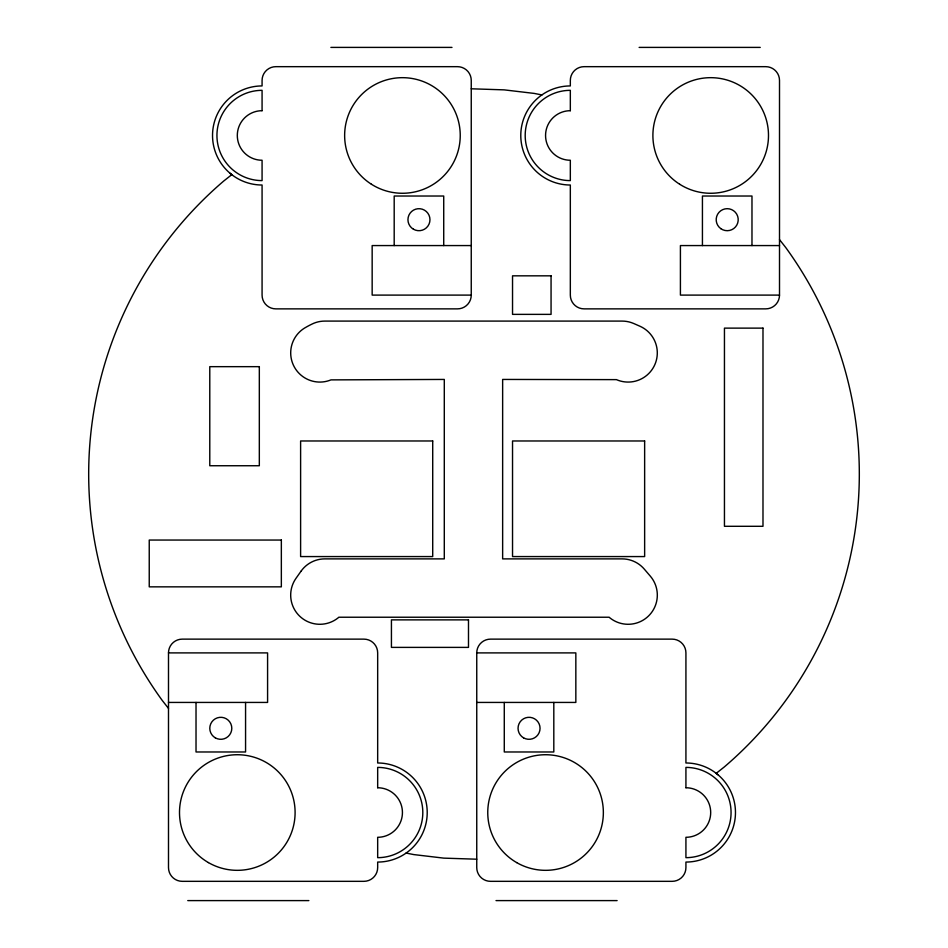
<?xml version="1.0" encoding="UTF-8"?>
<svg xmlns="http://www.w3.org/2000/svg" width="948" height="948" viewBox="0 0 948 948"><rect width="100%" height="100%" fill="white"/><g stroke="black" fill="none" stroke-linecap="round" stroke-linejoin="round"><path stroke-width="1.42" d="M541.213 95.392L541.889 94.942L534.281 93.425L504.229 89.87L471.251 88.792M406.787 852.608L406.111 853.058L413.719 854.575L443.771 858.13L476.749 859.208M330.888 47.4L451.983 47.4M639.13 47.4L760.237 47.4M471.251 245.568L372.161 245.568L372.161 295.101L471.251 295.101L471.251 80.426A13.758 13.758 0 0 0 457.481 66.668L275.832 66.668A13.758 13.758 0 0 0 262.075 80.426L262.075 85.936A49.545 49.545 0 0 0 212.53 135.469A49.545 49.545 0 0 0 262.075 185.014L262.075 295.101A13.758 13.758 0 0 0 275.832 308.87L457.481 308.87A13.758 13.758 0 0 0 471.251 295.101M779.505 245.568L680.415 245.568L680.415 295.101L779.505 295.101L779.505 80.426A13.758 13.758 0 0 0 765.735 66.668L584.087 66.668A13.758 13.758 0 0 0 570.329 80.426L570.329 85.936A49.545 49.545 0 0 0 520.784 135.469A49.545 49.545 0 0 0 570.329 185.014L570.329 295.101A13.758 13.758 0 0 0 584.087 308.87L765.735 308.87A13.758 13.758 0 0 0 779.505 295.101M168.495 652.899A13.758 13.758 0 0 1 182.265 639.13L363.914 639.13A13.758 13.758 0 0 1 377.671 652.899L377.671 762.986A49.545 49.545 0 0 1 427.216 812.531A49.545 49.545 0 0 1 377.671 862.064L377.671 867.574A13.758 13.758 0 0 1 363.914 881.332L182.265 881.332A13.758 13.758 0 0 1 168.495 867.574L168.495 652.899L267.585 652.899L267.585 702.432L168.495 702.432M476.749 652.899A13.758 13.758 0 0 1 490.519 639.13L672.168 639.13A13.758 13.758 0 0 1 685.925 652.899L685.925 762.986A49.545 49.545 0 0 1 735.47 812.531A49.545 49.545 0 0 1 685.925 862.064L685.925 867.574A13.758 13.758 0 0 1 672.168 881.332L490.519 881.332A13.758 13.758 0 0 1 476.749 867.574L476.749 652.899L575.839 652.899L575.839 702.432L476.749 702.432M187.763 900.6L308.87 900.6M496.017 900.6L617.112 900.6M229.902 173.14L231.81 174.645L223.752 181.009A385.315 385.315 0 0 0 162.274 700.489L168.495 708.381M718.098 774.86L716.19 773.355L724.248 766.991A385.315 385.315 0 0 0 785.726 247.511L779.505 239.619M751.977 245.568L751.977 196.023L702.432 196.023L702.432 245.568M553.81 702.432L553.81 751.977L504.277 751.977L504.277 702.432M443.723 245.568L443.723 196.023L394.19 196.023L394.19 245.568M245.568 702.432L245.568 751.977L196.023 751.977L196.023 702.432M301.014 571.229L296.037 578.268A29.175 29.175 0 0 0 337.796 618.12L338.827 617.231L609.161 617.231L610.097 618.037A29.175 29.175 0 0 0 650.292 576.123L644.249 569.073A29.175 29.175 0 0 0 622.089 558.882L502.641 558.882L502.641 379.437L616.425 379.627A29.175 29.175 0 0 0 654.855 364.601A29.175 29.175 0 0 0 639.829 326.183L633.797 323.541A29.175 29.175 0 0 0 622.089 321.088L324.844 321.088A29.175 29.175 0 0 0 313.741 323.28A86.718 86.718 0 0 0 306.192 327.131A29.175 29.175 0 0 0 293.465 365.3A29.175 29.175 0 0 0 330.971 379.887L444.292 379.437L444.292 558.882L324.844 558.882A29.175 29.175 0 0 0 301.014 571.229M551.061 275.832L512.536 275.832L512.536 314.369L551.061 314.369L551.061 275.832M762.986 328.126L724.45 328.126L724.45 526.294L762.986 526.294L762.986 328.126M259.325 366.663L209.781 366.663L209.781 465.741L259.325 465.741L259.325 366.663M432.715 440.974L300.611 440.974L300.611 556.571L432.715 556.571L432.715 440.974M644.64 440.974L512.536 440.974L512.536 556.571L644.64 556.571L644.64 440.974M281.343 540.052L149.239 540.052L149.239 586.848L281.343 586.848L281.343 540.052M468.49 619.874L391.429 619.874L391.429 647.389L468.49 647.389L468.49 619.874M685.925 787.752L685.925 767.394A45.137 45.137 0 0 1 731.062 812.531A45.137 45.137 0 0 1 685.925 857.667L685.925 837.297A24.767 24.767 0 0 0 710.692 812.531A24.767 24.767 0 0 0 685.925 787.752M570.329 110.703L570.329 90.333A45.137 45.137 0 0 0 525.192 135.469A45.137 45.137 0 0 0 570.329 180.606L570.329 160.248A24.767 24.767 0 0 1 545.562 135.469A24.767 24.767 0 0 1 570.329 110.703M377.671 787.752L377.671 767.394A45.137 45.137 0 0 1 422.808 812.531A45.137 45.137 0 0 1 377.671 857.667L377.671 837.297A24.767 24.767 0 0 0 402.438 812.531A24.767 24.767 0 0 0 377.671 787.752M262.075 110.703L262.075 90.333A45.137 45.137 0 0 0 216.938 135.469A45.137 45.137 0 0 0 262.075 180.606L262.075 160.248A24.767 24.767 0 0 1 237.308 135.469A24.767 24.767 0 0 1 262.075 110.703M523.545 737.84A11.009 11.009 0 0 0 540.052 728.313A11.009 11.009 0 0 0 523.545 718.774A11.009 11.009 0 0 0 523.545 737.84M516.66 862.585A57.792 57.792 0 0 0 603.355 812.531A57.792 57.792 0 0 0 516.66 762.476A57.792 57.792 0 0 0 516.66 862.585M215.291 737.84A11.009 11.009 0 0 0 231.798 728.313A11.009 11.009 0 0 0 215.291 718.774A11.009 11.009 0 0 0 215.291 737.84M208.406 862.585A57.792 57.792 0 0 0 295.101 812.531A57.792 57.792 0 0 0 208.406 762.476A57.792 57.792 0 0 0 208.406 862.585M720.8 228.646A11.009 11.009 0 0 0 738.16 220.766A11.009 11.009 0 0 0 722.66 209.662A11.009 11.009 0 0 0 720.8 228.646M679.645 184.22A57.792 57.792 0 0 0 768.437 137.993A57.792 57.792 0 0 0 684.006 84.206A57.792 57.792 0 0 0 679.645 184.22M413.447 229.226A11.009 11.009 0 0 0 429.965 219.687A11.009 11.009 0 0 0 413.447 210.16A11.009 11.009 0 0 0 413.447 229.226M371.391 184.22A57.792 57.792 0 0 0 460.183 137.993A57.792 57.792 0 0 0 375.752 84.206A57.792 57.792 0 0 0 371.391 184.22"/></g></svg>
